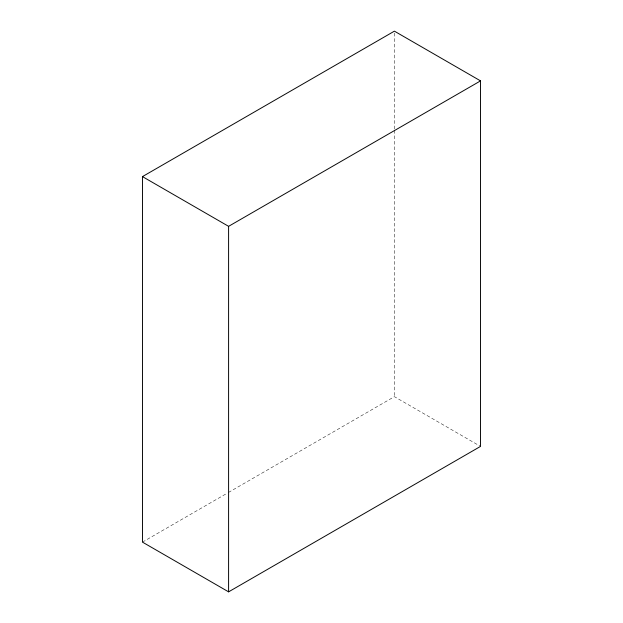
<?xml version="1.0" encoding="UTF-8"?>
<svg xmlns="http://www.w3.org/2000/svg" width="623" height="623" viewBox="0 0 623 623"><rect width="100%" height="100%" fill="white"/><g stroke="black" fill="none" stroke-linecap="round" stroke-linejoin="round"><path stroke-width="0.47" stroke-dasharray="3.12 2.34" d="M142.465 542.119L227.566 492.988M228.407 492.497L394.406 396.664L480.535 446.395M394.406 33.097L394.406 129.335M394.406 130.308L394.406 396.664"/><path stroke-width="0.93" d="M142.465 176.605L394.406 31.15L480.535 80.881L480.535 446.395L228.594 591.85L142.465 542.119L142.465 176.605L228.594 226.336L480.535 80.881M228.594 226.336L228.594 591.85"/></g></svg>
